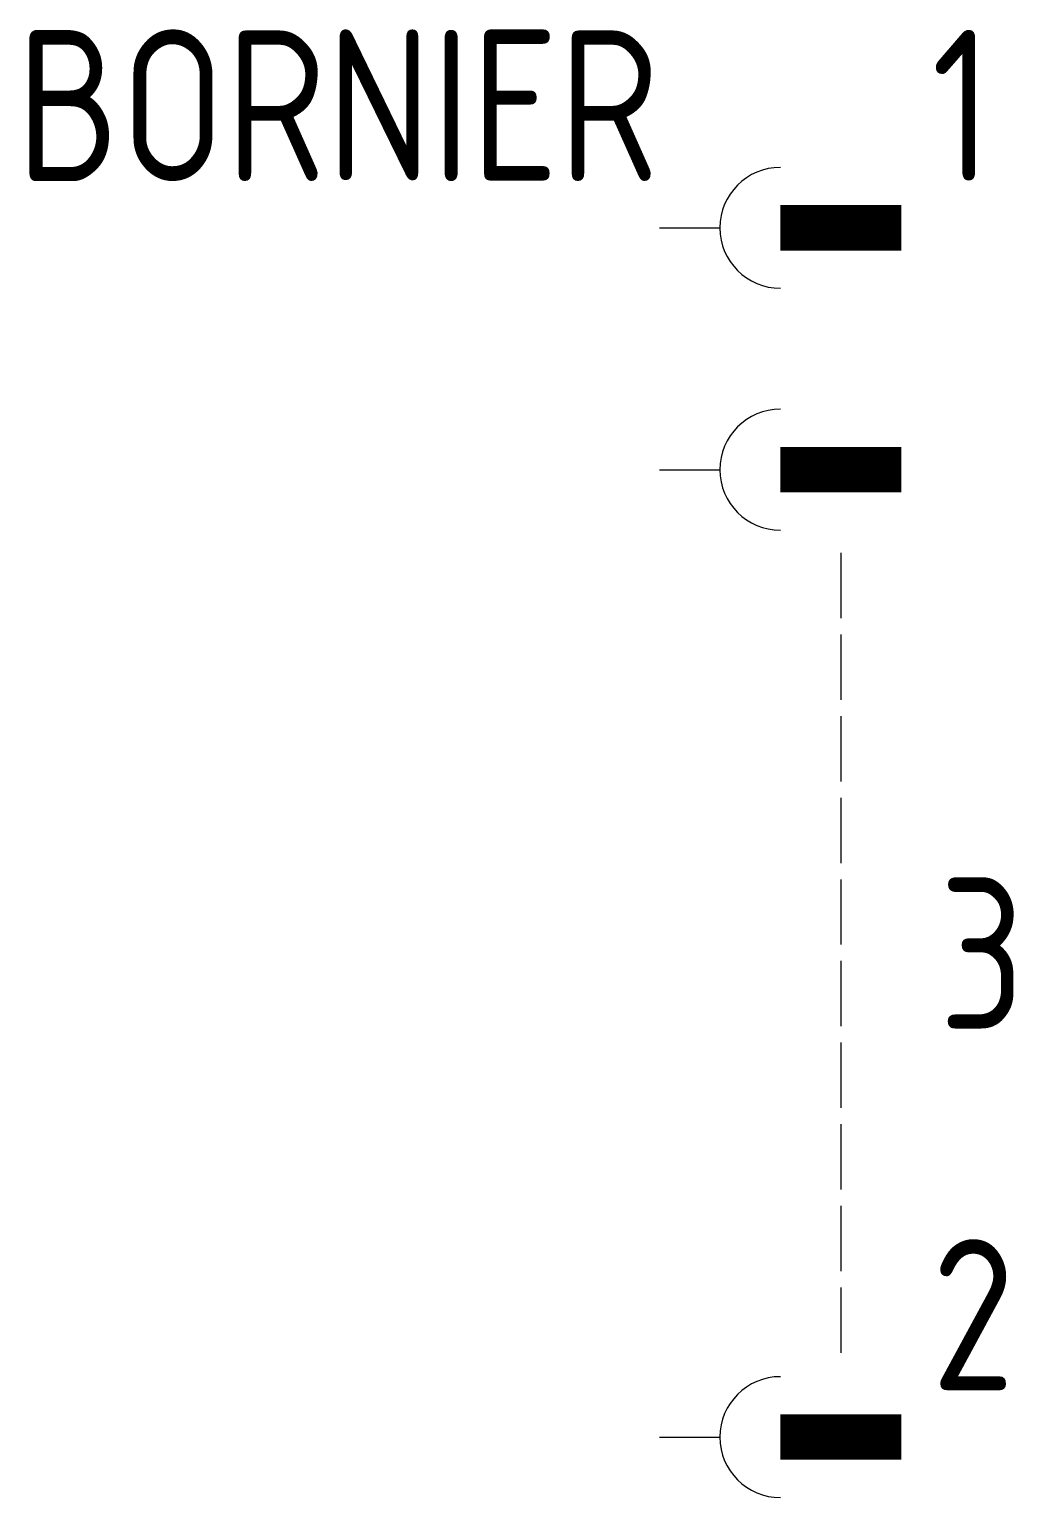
# Model space of a CAD drawing. Extents: x -1595.1 to -1578.8, y -900.6 to -876.3.
import ezdxf
from ezdxf.enums import TextEntityAlignment as Align

# ---------------------------------------------------------------- set-up
doc = ezdxf.new("R2010")
doc.units = 0
doc.header["$LTSCALE"] = 0.3
doc.linetypes.add('ACAD_ISO02W100', pattern=[15, 12, -3])
for name, color, linetype in [('SYMB_FIL', 3, 'CONTINUOUS'), ('SYMB_LIAISON', 1, 'ACAD_ISO02W100'), ('SYMB_TXT_CONTACT', 2, 'CONTINUOUS'), ('SYMB_TXT_NOM', 3, 'CONTINUOUS')]:
    doc.layers.add(name, color=color, linetype=linetype)
doc.styles.add('NET2_5', font='isocp.shx', dxfattribs={"width": 0.9, "height": 2.5})

msp = doc.modelspace()

# ---------------------------------------------------------------- linework, layer by layer
at = {"layer": 'SYMB_FIL'}
for p, q in [((-1584.634, -879.593), (-1583.634, -879.593)), ((-1584.634, -883.593), (-1583.634, -883.593)), ((-1584.634, -899.593), (-1583.634, -899.593))]:
    msp.add_line(p, q, dxfattribs=at)
at = {"layer": 'SYMB_FIL', "const_width": 0.75}
for points in [[(-1580.634, -879.593), (-1582.634, -879.593)], [(-1580.634, -883.593), (-1582.634, -883.593)], [(-1580.634, -899.593), (-1582.634, -899.593)]]:
    msp.add_lwpolyline(points, dxfattribs=at)
at = {"layer": 'SYMB_FIL'}
for centre in [(-1582.634, -879.593), (-1582.634, -883.593), (-1582.634, -899.593)]:
    msp.add_arc(centre, 1, 90, 270, dxfattribs=at)
at = {"layer": 'SYMB_LIAISON', "ltscale": 0.3}
msp.add_line((-1581.634, -884.968), (-1581.634, -898.218), dxfattribs=at)

# ---------------------------------------------------------------- texts
at = {"layer": 'SYMB_TXT_CONTACT', "style": 'NET2_5', "width": 0.9, "flags": 8}
for tag, text, p in [('1', '1', (-1580.134, -879.569)), ('2', 'N', (-1580.134, -899.569))]:
    msp.add_attdef(tag, text=text, height=2.5, dxfattribs=at).set_placement(p, align=Align.BOTTOM_LEFT)
msp.add_attdef('3', text='N=', height=2.5, dxfattribs=at).set_placement((-1580.009, -891.593), align=Align.MIDDLE_LEFT)
at = {"layer": 'SYMB_TXT_NOM', "style": 'NET2_5', "width": 0.9, "flags": 8}
msp.add_attdef('BORNIER', text='X0:', height=2.5, dxfattribs=at).set_placement((-1584.634, -879.569), align=Align.BOTTOM_RIGHT)

doc.saveas('drawing.dxf')
